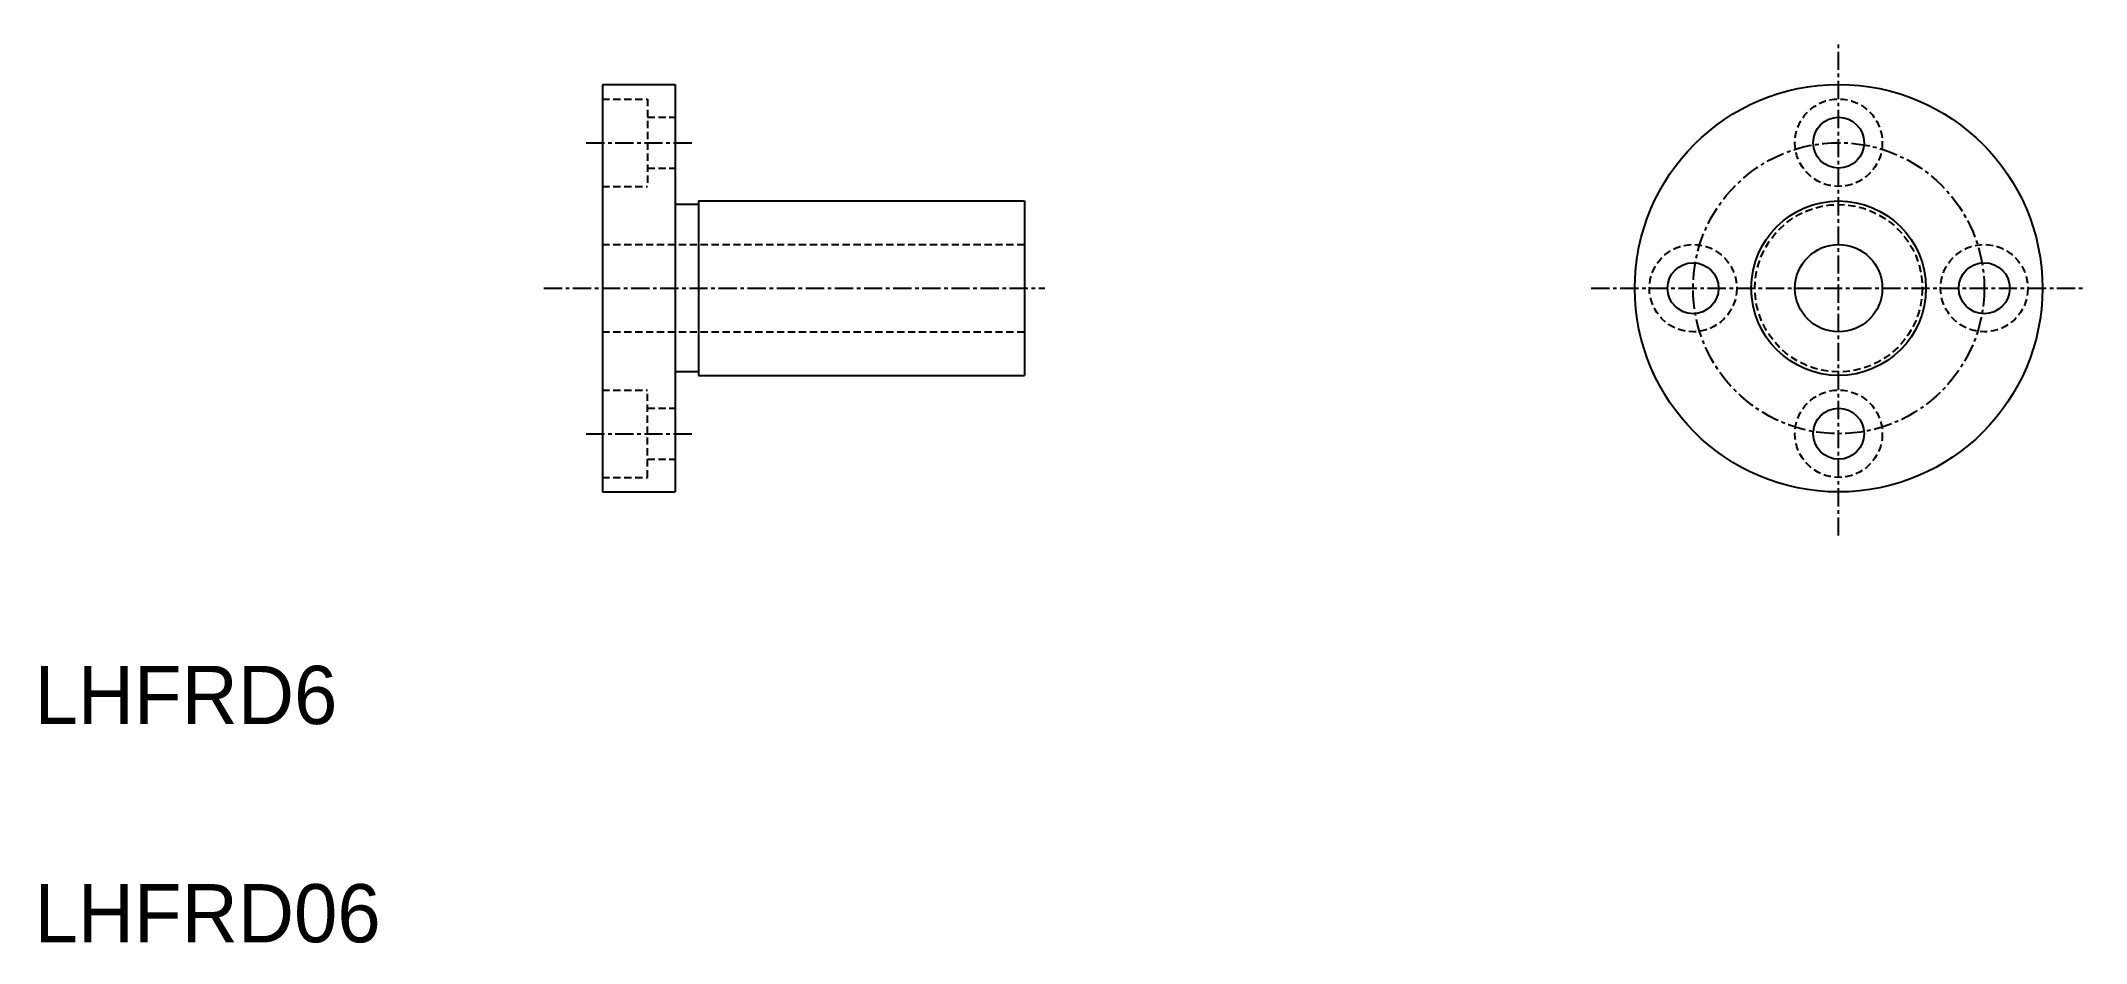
# Model space of a CAD drawing. Extents: x 322 to 463, y 140 to 202.
import ezdxf

# ---------------------------------------------------------------- set-up
doc = ezdxf.new("R2010")
doc.units = 0
doc.linetypes.add('CENTER', pattern=[2, 1.25, -0.25, 0.25, -0.25])
doc.linetypes.add('DASHED', pattern=[0.75, 0.5, -0.25])
doc.layers.get('0').update_dxf_attribs({"linetype": 'CONTINUOUS'})
doc.layers.add('CENTER', color=1, linetype='CENTER')

msp = doc.modelspace()

# ---------------------------------------------------------------- linework, layer by layer
at = {"color": 7, "linetype": 'CONTINUOUS'}
for p, q in [((360.77, 199.23), (365.77, 199.23)), ((360.77, 199.23), (360.77, 171.23)), ((365.77, 199.23), (365.77, 171.23)), ((367.37, 191.23), (389.77, 191.23)), ((367.37, 191.23), (367.37, 179.23)), ((389.77, 191.23), (389.77, 179.23)), ((367.37, 190.98), (365.77, 190.98)), ((367.37, 179.48), (365.77, 179.48)), ((367.37, 179.23), (389.77, 179.23)), ((360.77, 171.23), (365.77, 171.23))]:
    msp.add_line(p, q, dxfattribs=at)
at = {"color": 3, "linetype": 'DASHED'}
for p, q in [((360.77, 198.23), (363.87, 198.23)), ((363.87, 198.23), (363.87, 192.23)), ((363.87, 196.98), (365.77, 196.98)), ((363.87, 193.48), (365.77, 193.48)), ((360.77, 192.23), (363.87, 192.23)), ((360.77, 188.23), (389.77, 188.23)), ((360.77, 182.23), (389.77, 182.23)), ((360.77, 178.23), (363.87, 178.23)), ((363.87, 172.23), (363.87, 178.23)), ((363.87, 176.98), (365.77, 176.98)), ((363.87, 173.48), (365.77, 173.48)), ((360.77, 172.23), (363.87, 172.23))]:
    msp.add_line(p, q, dxfattribs=at)
at = {"color": 7, "linetype": 'CONTINUOUS'}
for centre, radius in [((445.7, 185.23), 14), ((445.7, 195.23), 1.75), ((445.7, 185.23), 6), ((435.7, 185.23), 1.75), ((445.7, 185.23), 3), ((455.7, 185.23), 1.75), ((445.7, 175.23), 1.75)]:
    msp.add_circle(centre, radius, dxfattribs=at)
at = {"color": 3, "linetype": 'DASHED'}
for centre, radius in [((445.7, 195.23), 3), ((445.7, 185.23), 5.75), ((435.7, 185.23), 3), ((455.7, 185.23), 3), ((445.7, 175.23), 3)]:
    msp.add_circle(centre, radius, dxfattribs=at)
at = {"layer": 'CENTER', "color": 1, "linetype": 'CENTER'}
for p, q in [((445.7, 168.23), (445.7, 202.23)), ((359.66, 195.23), (367.16, 195.23)), ((356.75, 185.23), (391.16, 185.23)), ((428.7, 185.23), (462.7, 185.23)), ((359.66, 175.23), (367.16, 175.23))]:
    msp.add_line(p, q, dxfattribs=at)
msp.add_circle((445.7, 185.23), 10, dxfattribs=at)

# ---------------------------------------------------------------- texts
at = {"color": 7, "linetype": 'CONTINUOUS'}
for s, p in [('LHFRD6', (321.76, 155.28)), ('LHFRD06', (321.76, 140.28))]:
    msp.add_text(s, height=4, dxfattribs=at).set_placement(p)

doc.saveas('drawing.dxf')
